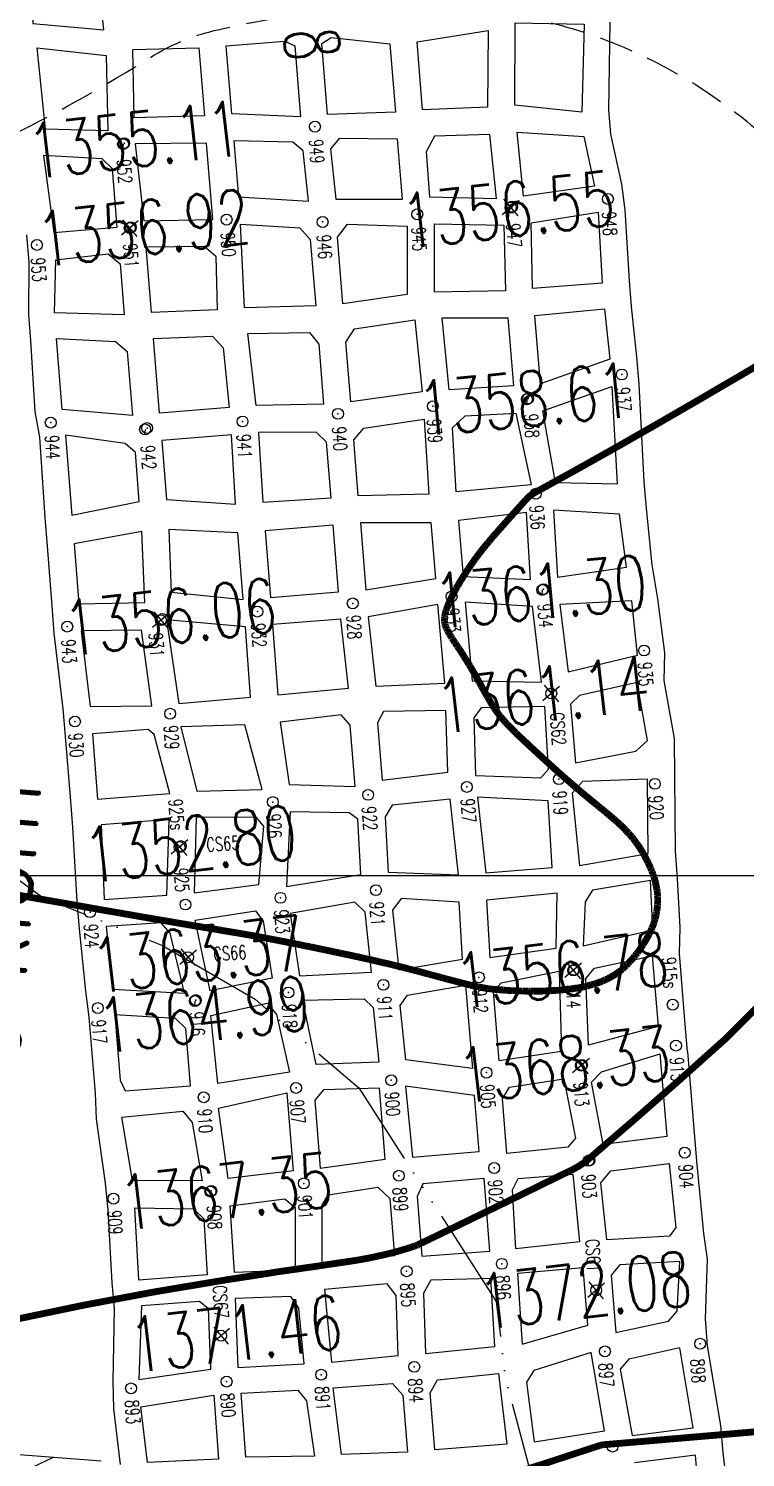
# Model space of a CAD drawing. Header units: inches. Extents: x 10131215 to 10153225, y 3476725 to 3491422.
# Drawn here: x 10140759 to 10141284, y 3485574 to 3486621 of the extents above; entities that cross this region are included whole.
import ezdxf
from ezdxf.enums import TextEntityAlignment as Align

# ---------------------------------------------------------------- set-up
doc = ezdxf.new("R2010")
doc.units = ezdxf.units.IN
doc.header["$LTSCALE"] = 100
doc.header["$MEASUREMENT"] = 0
doc.header["$PDMODE"] = 32
doc.header["$PDSIZE"] = 8
doc.linetypes.add('DASHED2', pattern=[0.375, 0.25, -0.125])
doc.linetypes.add('STREAM', pattern=[1.5, 1, -0.125, 0, -0.125, 0, -0.125, 0, -0.125])
doc.layers.get('0').update_dxf_attribs({"color": 60, "linetype": 'CONTINUOUS'})
for name, color, linetype in [('ELEVATIONS-UPEER MASON-CONTOURS', 175, 'CONTINUOUS'), ('ELEVATIONS-UPPER MASON-SPOT', 175, 'CONTINUOUS'), ('GRID COORDINATES-VA SOUTH NAD27', 252, 'CONTINUOUS'), ('MINE WORKINGS-ADVANCED-SURVEYED', 7, 'CONTINUOUS'), ('MINE WORKINGS-RETREAT AREA', 4, 'CONTINUOUS'), ('PANEL AND MAINS LABELS', 4, 'CONTINUOUS'), ('ROADS', 34, 'DASHED2'), ('SPADS-CONTROL SURVEY-LABELS', 230, 'CONTINUOUS'), ('SPADS-CONTROL SURVEY-SYMBOLS', 230, 'CONTINUOUS'), ('SPADS-LABEL', 90, 'CONTINUOUS'), ('SPADS-SYMBOL', 90, 'CONTINUOUS'), ('WATER-SURFACE', 140, 'STREAM')]:
    doc.layers.add(name, color=color, linetype=linetype)
doc.styles.add('LEG', font='ROMAND')
doc.styles.add('LEV', font='SIMPLEX.shx', dxfattribs={"width": 0.7, "height": 40})
doc.styles.add('SP', font='SIMPLEX', dxfattribs={"width": 0.75, "height": 12})

# ---------------------------------------------------------------- blocks, each defined once
blk = doc.blocks.new('*X39')
at = {"color": 0}
blk.add_line((779754.2, 183065.8), (779797.6, 183090.8), dxfattribs=at)
blk = doc.blocks.new('CS')
at = {"layer": 'SPADS-CONTROL SURVEY-SYMBOLS'}
for p, q in [((-5.7, 5.7), (5.7, -5.7)), ((5.7, 5.7), (-5.7, -5.7))]:
    blk.add_line(p, q, dxfattribs=at)
blk.add_circle((0, 0), 4, dxfattribs=at)
blk = doc.blocks.new('SS')
at = {"layer": 'SPADS-CONTROL SURVEY-SYMBOLS'}
blk.add_line((0, 0), (0, -4), dxfattribs=at)
blk.add_circle((0, 0), 4, dxfattribs=at)

msp = doc.modelspace()

# ---------------------------------------------------------------- linework, layer by layer
at = {"layer": 'ELEVATIONS-UPEER MASON-CONTOURS', "const_width": 5}
for points in [[(10135978.9, 3483263.2, 0), (10135880.2, 3483248.3, 0.000547)], [(10136147.8, 3483288.5, 0.000001), (10135988.5, 3483264.7, 0.000023)], [(10139638.8, 3483431.7, 0.000001), (10139693.5, 3483463.7, 0.000011)], [(10138804.9, 3484318.7, 0.000002), (10138743.6, 3484310, 0.000372)], [(10141574.7, 3485617.6, -0.000015), (10141379, 3485600.6, -0.00076), (10141181.1, 3485583.6, 0.049543), (10141178.1, 3485583.1, 0.009586), (10141177.5, 3485582.9, -0.001332), (10141172.6, 3485581.3), (10141172, 3485581.1, -0.000162), (10141168.3, 3485579.9, -0.000018), (10141135.3, 3485569.1, -0.000001), (10141133.2, 3485568.5, -0.000001), (10141131.7, 3485568, -0.00022), (10141111.6, 3485561.5, 0.00014), (10141091.6, 3485555, 0.000065)], [(10141311.8, 3486384.8, -0.00346), (10141218.4, 3486330.2, -0.005679), (10141129.6, 3486280.4, 0.085522), (10141124.3, 3486276.2, 0.000083), (10141123.5, 3486275.4, 0.000017), (10141119.8, 3486271.2), (10141115.7, 3486266.7, 0.000089), (10141114.5, 3486265.3, 0.000049), (10141112.1, 3486262.7, 0.000156), (10141110.9, 3486261.3, 0.000106), (10141109, 3486259.2, 0.000246), (10141107.8, 3486257.8, 0.000184), (10141106.3, 3486256.1, 0.000362), (10141105.2, 3486254.9, 0.000288), (10141103.8, 3486253.3, 0.000501), (10141102.9, 3486252.2, 0.000421), (10141101.7, 3486250.9, 0.000653), (10141100.8, 3486249.9, 0.000577), (10141099.8, 3486248.8, 0.000792), (10141099, 3486247.8, 0.000722), (10141098.1, 3486246.8, 0.0009), (10141097.4, 3486245.9, 0.000797), (10141096.6, 3486244.9, 0.001034), (10141095.8, 3486244.1, 0.00093), (10141095.1, 3486243.2, 0.00127), (10141094.4, 3486242.3, 0.00113), (10141093.6, 3486241.4, 0.001441), (10141092.9, 3486240.6, 0.001314), (10141092.2, 3486239.7, 0.001533), (10141091.5, 3486238.8, 0.001445), (10141090.8, 3486237.9, 0.001556), (10141090.2, 3486237.1, 0.00151), (10141089.5, 3486236.1, 0.001513), (10141088.8, 3486235.2, 0.001508), (10141088.1, 3486234.3, 0.001415), (10141087.3, 3486233.3, 0.00143), (10141086.6, 3486232.3, 0.001292), (10141085.9, 3486231.3, 0.001269), (10141085.2, 3486230.3, 0.001238), (10141084.4, 3486229.2, 0.001194), (10141083.6, 3486228, 0.001313), (10141082.8, 3486226.9, 0.001214), (10141082, 3486225.7, 0.001416), (10141081.2, 3486224.6, 0.001282), (10141080.4, 3486223.3, 0.001544), (10141079.6, 3486222.1, 0.001384), (10141078.7, 3486220.8, 0.001714), (10141078, 3486219.6, 0.001524), (10141077.1, 3486218.2, 0.001935), (10141076.4, 3486217, 0.001709), (10141075.5, 3486215.6, 0.002221), (10141074.8, 3486214.4, 0.001976), (10141074, 3486213.1, 0.002564), (10141073.3, 3486211.8, 0.002393), (10141072.5, 3486210.5, 0.00281), (10141071.9, 3486209.3, 0.002658), (10141071.2, 3486208, 0.002838), (10141070.5, 3486206.8, 0.00278), (10141069.9, 3486205.6, 0.002988), (10141069.3, 3486204.4, 0.002922), (10141068.8, 3486203.2, 0.00325), (10141068.2, 3486202.1, 0.003132), (10141067.7, 3486201, 0.00362), (10141067.3, 3486199.9, 0.003431), (10141066.8, 3486198.8, 0.004141), (10141066.4, 3486197.8, 0.003852), (10141066, 3486196.7, 0.004881), (10141065.7, 3486195.8, 0.004458), (10141065.3, 3486194.8, 0.005942), (10141065.1, 3486194, 0.005434), (10141064.8, 3486193.1, 0.007357), (10141064.6, 3486192.3, 0.006783), (10141064.4, 3486191.5, 0.008882), (10141064.3, 3486190.8, 0.008335), (10141064.1, 3486190, 0.010247), (10141064.1, 3486189.3, 0.009902), (10141064, 3486188.6, 0.011231), (10141064, 3486188, 0.011227), (10141064, 3486187.4, 0.011525), (10141064, 3486186.8, 0.011975), (10141064, 3486186.2, 0.010936), (10141064.1, 3486185.6, 0.011875), (10141064.2, 3486185, 0.009511), (10141064.4, 3486184.4, 0.010753), (10141064.5, 3486183.9, 0.007641), (10141064.7, 3486183.3, 0.008696), (10141064.9, 3486182.8, 0.006174), (10141065.1, 3486182.2, 0.00719), (10141065.3, 3486181.6, 0.005352), (10141065.6, 3486181, 0.006104), (10141065.9, 3486180.5, 0.004412), (10141066.2, 3486179.8, 0.005081), (10141066.5, 3486179.2, 0.003468), (10141066.9, 3486178.5, 0.004105), (10141067.2, 3486178, 0.002627), (10141067.6, 3486177.2, 0.003214), (10141068, 3486176.6, 0.001899), (10141068.5, 3486175.8, 0.002427), (10141068.9, 3486175.2, 0.001281), (10141069.4, 3486174.3, 0.001754), (10141069.9, 3486173.7, 0.000759), (10141070.5, 3486172.7, 0.001197), (10141070.9, 3486172, 0.000297), (10141071.6, 3486170.9, 0.000512), (10141072.1, 3486170.3, 0.000136), (10141072.7, 3486169.4, -0.000148), (10141073.3, 3486168.4, -0.000112), (10141073.9, 3486167.6, -0.000094), (10141074.6, 3486166.5, -0.000734), (10141075.1, 3486165.7, -0.00041), (10141076, 3486164.4, -0.000967), (10141076.6, 3486163.5, -0.000679), (10141077.4, 3486162.2, -0.001178), (10141078, 3486161.2, -0.000914), (10141078.9, 3486159.9, -0.00137), (10141079.6, 3486158.8, -0.001163), (10141080.4, 3486157.5, -0.001506), (10141081.2, 3486156.2, -0.001487), (10141081.9, 3486154.9, -0.001356), (10141082.8, 3486153.6, -0.001426), (10141083.5, 3486152.3, -0.000925), (10141084.4, 3486150.8, -0.001145), (10141085.1, 3486149.6, -0.000658), (10141086, 3486148, -0.000887), (10141086.7, 3486146.8, -0.000453), (10141087.6, 3486145.2, -0.000667), (10141088.2, 3486144.1, -0.000257), (10141089.2, 3486142.3, -0.000471), (10141089.8, 3486141.4, -0.000053), (10141090.6, 3486139.9, -0.000065), (10141091.2, 3486138.7, -0.000086), (10141091.9, 3486137.5, 0.00008), (10141092.6, 3486136.2, 0.000325), (10141093.1, 3486135.4, 0.000191), (10141094, 3486133.9, 0.000738), (10141094.5, 3486133, 0.00048), (10141095.2, 3486131.7, 0.001048), (10141095.7, 3486130.8, 0.000789), (10141096.4, 3486129.7, 0.001403), (10141096.8, 3486128.9, 0.001136), (10141097.4, 3486127.8, 0.001779), (10141097.9, 3486127, 0.001513), (10141098.5, 3486126.1, 0.002134), (10141099, 3486125.3, 0.001891), (10141099.5, 3486124.4, 0.00243), (10141100, 3486123.7, 0.002232), (10141100.5, 3486122.9, 0.002626), (10141101, 3486122.2, 0.002408), (10141101.5, 3486121.4, 0.00278), (10141102, 3486120.7, 0.00238), (10141102.6, 3486119.9, 0.003252), (10141103.1, 3486119.2, 0.002868), (10141103.7, 3486118.4, 0.004099), (10141104.2, 3486117.7, 0.003539), (10141104.9, 3486116.9, 0.004064), (10141105.5, 3486116.1, 0.003735), (10141106.3, 3486115.2, 0.003542), (10141107.1, 3486114.3, 0.003475), (10141107.9, 3486113.4, 0.002898), (10141108.8, 3486112.3, 0.002982), (10141109.8, 3486111.3, 0.002286), (10141111, 3486110.1, 0.002433), (10141112.1, 3486109, 0.001768), (10141113.5, 3486107.6, 0.00194), (10141114.7, 3486106.3, 0.001341), (10141116.4, 3486104.7, 0.001519), (10141117.9, 3486103.2, 0.000971), (10141119.9, 3486101.3, 0.001113), (10141121.6, 3486099.7, 0.000705), (10141123.9, 3486097.6, 0.000831), (10141125.8, 3486095.8, 0.00059), (10141128.1, 3486093.6, 0.000667), (10141130.2, 3486091.7, 0.000539), (10141132.6, 3486089.5, 0.000576), (10141134.9, 3486087.4, 0.000527), (10141137.3, 3486085.2, 0.000534), (10141139.6, 3486083.1, 0.000553), (10141141.9, 3486081, 0.000531), (10141144.3, 3486078.8, 0.000624), (10141146.5, 3486076.8, 0.00058), (10141148.9, 3486074.7, 0.000745), (10141151, 3486072.8, 0.000731), (10141153.2, 3486070.9, 0.000852), (10141155.2, 3486069.2, 0.000856), (10141157.2, 3486067.5, 0.000835), (10141159, 3486065.9, 0.000903), (10141160.8, 3486064.4, 0.000799), (10141162.5, 3486062.9, 0.000911), (10141164.1, 3486061.6, 0.000731), (10141165.7, 3486060.2, 0.000884), (10141167.1, 3486059, 0.000606), (10141168.7, 3486057.7, 0.000806), (10141169.9, 3486056.7, 0.000416), (10141171.6, 3486055.3, 0.000668), (10141172.6, 3486054.5, 0.000159), (10141174.1, 3486053.3, 0.000235), (10141175.1, 3486052.5, 0.000148), (10141176.2, 3486051.5, -0.000157), (10141177.4, 3486050.5, -0.000195), (10141178.4, 3486049.8, -0.000139), (10141179.7, 3486048.7, -0.000655), (10141180.6, 3486048, -0.000399), (10141182, 3486046.8, -0.000928), (10141182.9, 3486046.1, -0.000669), (10141184.1, 3486045.1, -0.001231), (10141185, 3486044.3, -0.000958), (10141186.2, 3486043.3, -0.001552), (10141187.1, 3486042.5, -0.001268), (10141188.2, 3486041.6, -0.001888), (10141189.1, 3486040.8, -0.001594), (10141190.2, 3486039.9, -0.002237), (10141191, 3486039.1, -0.001942), (10141192, 3486038.2, -0.00259), (10141192.9, 3486037.4, -0.002319), (10141193.8, 3486036.5, -0.002902), (10141194.7, 3486035.6, -0.002652), (10141195.6, 3486034.7, -0.003129), (10141196.4, 3486033.9, -0.002924), (10141197.2, 3486033, -0.003328), (10141198, 3486032.2, -0.003157), (10141198.9, 3486031.3, -0.003487), (10141199.6, 3486030.4, -0.003347), (10141200.4, 3486029.5, -0.00359), (10141201.2, 3486028.6, -0.003485), (10141201.9, 3486027.7, -0.003636), (10141202.7, 3486026.8, -0.003568), (10141203.4, 3486025.8, -0.003624), (10141204.1, 3486024.8, -0.003604), (10141204.8, 3486023.9, -0.003546), (10141205.5, 3486022.9, -0.003584), (10141206.2, 3486021.9, -0.003373), (10141206.9, 3486020.8, -0.003429), (10141207.6, 3486019.8, -0.003166), (10141208.3, 3486018.7, -0.003249), (10141208.9, 3486017.6, -0.003077), (10141209.6, 3486016.5, -0.003128), (10141210.2, 3486015.4, -0.003065), (10141210.8, 3486014.3, -0.003072), (10141211.4, 3486013.1, -0.003116), (10141212, 3486012, -0.003079), (10141212.6, 3486010.9, -0.003232), (10141213.1, 3486009.8, -0.003149), (10141213.7, 3486008.6, -0.003422), (10141214.2, 3486007.5, -0.0033), (10141214.7, 3486006.3, -0.003687), (10141215.2, 3486005.3, -0.003578), (10141215.6, 3486004.1, -0.003955), (10141216.1, 3486003.1, -0.003846), (10141216.5, 3486001.9, -0.004126), (10141216.9, 3486000.9, -0.004056), (10141217.2, 3485999.8, -0.004285), (10141217.6, 3485998.8, -0.00424), (10141217.9, 3485997.7, -0.004433), (10141218.2, 3485996.7, -0.004405), (10141218.5, 3485995.6, -0.004554), (10141218.7, 3485994.6, -0.004546), (10141218.9, 3485993.6, -0.004642), (10141219.1, 3485992.6, -0.004656), (10141219.3, 3485991.6, -0.004692), (10141219.5, 3485990.6, -0.004739), (10141219.6, 3485989.6, -0.004695), (10141219.8, 3485988.6, -0.004789), (10141219.9, 3485987.7, -0.004619), (10141220, 3485986.7, -0.004738), (10141220, 3485985.7, -0.00448), (10141220.1, 3485984.7, -0.004635), (10141220.1, 3485983.8, -0.004377), (10141220.1, 3485982.8, -0.004532), (10141220.1, 3485981.9, -0.004295), (10141220.1, 3485980.9, -0.004441), (10141220.1, 3485980, -0.004227), (10141220, 3485979.1, -0.004362), (10141220, 3485978.2, -0.004174), (10141219.9, 3485977.3, -0.004298), (10141219.8, 3485976.4, -0.004138), (10141219.7, 3485975.5, -0.004237), (10141219.6, 3485974.6, -0.004135), (10141219.4, 3485973.7, -0.004186), (10141219.3, 3485972.9, -0.004214), (10141219.1, 3485972.1, -0.004258), (10141219, 3485971.2, -0.004345), (10141218.8, 3485970.4, -0.004363), (10141218.6, 3485969.6, -0.004341), (10141218.4, 3485968.8, -0.004399), (10141218.1, 3485968, -0.004231), (10141217.9, 3485967.2, -0.004344), (10141217.6, 3485966.4, -0.004036), (10141217.4, 3485965.6, -0.004201), (10141217.1, 3485964.8, -0.003769), (10141216.8, 3485964, -0.003977), (10141216.5, 3485963.2, -0.003444), (10141216.2, 3485962.4, -0.003663), (10141215.8, 3485961.6, -0.003105), (10141215.5, 3485960.8, -0.003245), (10141215.1, 3485960, -0.002888), (10141214.7, 3485959.2, -0.00299), (10141214.3, 3485958.4, -0.00286), (10141213.9, 3485957.5, -0.002877), (10141213.5, 3485956.7, -0.002831), (10141213, 3485955.8, -0.002812), (10141212.6, 3485955, -0.002806), (10141212.1, 3485954.1, -0.002773), (10141211.6, 3485953.3, -0.002803), (10141211.1, 3485952.4, -0.002755), (10141210.6, 3485951.6, -0.002818), (10141210, 3485950.7, -0.002758), (10141209.5, 3485949.8, -0.002852), (10141208.9, 3485949, -0.002794), (10141208.3, 3485948.1, -0.00289), (10141207.8, 3485947.3, -0.00287), (10141207.2, 3485946.4, -0.002867), (10141206.5, 3485945.5, -0.002855), (10141205.9, 3485944.7, -0.002772), (10141205.3, 3485943.8, -0.002793), (10141204.6, 3485943, -0.002753), (10141204, 3485942.2, -0.002759), (10141203.3, 3485941.4, -0.002789), (10141202.7, 3485940.5, -0.002766), (10141202, 3485939.7, -0.002869), (10141201.3, 3485939, -0.002815), (10141200.6, 3485938.2, -0.002996), (10141199.9, 3485937.4, -0.002909), (10141199.2, 3485936.7, -0.003178), (10141198.5, 3485935.9, -0.00303), (10141197.8, 3485935.2, -0.00345), (10141197.2, 3485934.5, -0.00319), (10141196.4, 3485933.8, -0.003924), (10141195.8, 3485933.2, -0.003616), (10141195, 3485932.5, -0.00459), (10141194.4, 3485931.9, -0.00419), (10141193.6, 3485931.3, -0.005035), (10141193, 3485930.7, -0.00469), (10141192.2, 3485930.1, -0.005274), (10141191.5, 3485929.6, -0.005036), (10141190.7, 3485929, -0.005322), (10141190, 3485928.5, -0.0052), (10141189.2, 3485928, -0.005186), (10141188.4, 3485927.5, -0.005176), (10141187.6, 3485927, -0.004895), (10141186.7, 3485926.5, -0.004934), (10141185.8, 3485926, -0.004537), (10141184.9, 3485925.5, -0.004468), (10141184, 3485925, -0.004374), (10141183, 3485924.5, -0.004278), (10141182, 3485924.1, -0.004513), (10141181, 3485923.6, -0.004293), (10141179.9, 3485923.1, -0.004542), (10141178.8, 3485922.7, -0.004312), (10141177.6, 3485922.2, -0.004497), (10141176.4, 3485921.8, -0.004298), (10141175.1, 3485921.4, -0.004426), (10141173.9, 3485921, -0.004256), (10141172.5, 3485920.5, -0.004335), (10141171.2, 3485920.2, -0.004189), (10141169.7, 3485919.8, -0.004226), (10141168.3, 3485919.4, -0.004142), (10141166.8, 3485919.1, -0.004064), (10141165.2, 3485918.7, -0.004138), (10141163.6, 3485918.4, -0.00368), (10141161.9, 3485918.1, -0.003806), (10141160.3, 3485917.8, -0.003115), (10141158.5, 3485917.5, -0.003349), (10141156.8, 3485917.3, -0.002764), (10141154.9, 3485917.1, -0.002973), (10141153.1, 3485916.9, -0.002526), (10141151.1, 3485916.7, -0.002687), (10141149.3, 3485916.5, -0.002349), (10141147.3, 3485916.3, -0.002471), (10141145.4, 3485916.2, -0.002223), (10141143.4, 3485916.1, -0.002311), (10141141.5, 3485915.9, -0.002139), (10141139.4, 3485915.9, -0.002218), (10141137.4, 3485915.8, -0.002073), (10141135.4, 3485915.7, -0.002206), (10141133.4, 3485915.7, -0.001926), (10141131.3, 3485915.7, -0.002071), (10141129.4, 3485915.6, -0.001677), (10141127.2, 3485915.7, -0.001867), (10141125.3, 3485915.7, -0.001508), (10141123.3, 3485915.7, -0.001691), (10141121.4, 3485915.8, -0.00139), (10141119.4, 3485915.8, -0.001551), (10141117.6, 3485915.9, -0.001303), (10141115.6, 3485916, -0.001444), (10141113.9, 3485916, -0.001247), (10141112.1, 3485916.1, -0.001368), (10141110.4, 3485916.2, -0.001225), (10141108.7, 3485916.3, -0.001291), (10141107.1, 3485916.5, -0.001281), (10141105.7, 3485916.6, -0.001213), (10141104.1, 3485916.7, -0.001581), (10141102.8, 3485916.8, -0.001451), (10141101.4, 3485916.9, -0.002239), (10141100.2, 3485917, -0.001964), (10141098.9, 3485917.2, -0.002732), (10141097.8, 3485917.3, -0.002493), (10141096.5, 3485917.5, -0.002974), (10141095.4, 3485917.6, -0.002871), (10141094.3, 3485917.8, -0.002934), (10141093.1, 3485918, -0.002993), (10141092, 3485918.2, -0.002619), (10141090.9, 3485918.4, -0.002826), (10141089.8, 3485918.6, -0.00212), (10141088.5, 3485918.9, -0.002418), (10141087.3, 3485919.1, -0.001565), (10141085.9, 3485919.4, -0.001854), (10141084.7, 3485919.7, -0.001101), (10141083.2, 3485920.1, -0.00136), (10141081.9, 3485920.4, -0.000796), (10141080.2, 3485920.8, -0.001008), (10141078.8, 3485921.1, -0.000591), (10141077, 3485921.6, -0.000756), (10141075.5, 3485922, -0.00043), (10141073.6, 3485922.5, -0.000567), (10141072.1, 3485922.9, -0.000299), (10141070, 3485923.4, -0.000417), (10141068.5, 3485923.8, -0.000187), (10141066.3, 3485924.4, -0.000293), (10141064.9, 3485924.8, -0.000087), (10141062.5, 3485925.4, -0.000165), (10141061.2, 3485925.8, -0.000022), (10141059.3, 3485926.3, 0.000021), (10141057.4, 3485926.8, 0.000015), (10141055.7, 3485927.3, 0.000013), (10141053.7, 3485927.8, 0.00024), (10141052.4, 3485928.1, 0.000127), (10141049.9, 3485928.8, 0.000354), (10141048.4, 3485929.2, 0.000242), (10141046.2, 3485929.8, 0.000455), (10141044.5, 3485930.3, 0.000349), (10141042.3, 3485930.8, 0.000544), (10141040.5, 3485931.3, 0.000446), (10141038.4, 3485931.8, 0.00062), (10141036.5, 3485932.3, 0.000532), (10141034.4, 3485932.9, 0.000682), (10141032.4, 3485933.4, 0.000614), (10141030.3, 3485933.9, 0.000719), (10141028.2, 3485934.4, 0.000704), (10141026, 3485934.9, 0.000675), (10141023.8, 3485935.5, 0.000687), (10141021.6, 3485936, 0.000551), (10141019.2, 3485936.5, 0.000606), (10141017, 3485937, 0.000468), (10141014.6, 3485937.6, 0.000526), (10141012.4, 3485938.1, 0.000403), (10141009.8, 3485938.7, 0.000457), (10141007.6, 3485939.2, 0.000346), (10141004.9, 3485939.8, 0.000395), (10141002.6, 3485940.3, 0.000294), (10141000, 3485940.9, 0.00034), (10140997.6, 3485941.4, 0.000246), (10140994.9, 3485942, 0.000285), (10140992.6, 3485942.5, 0.000207), (10140989.9, 3485943, 0.000226), (10140987.4, 3485943.6, 0.000195), (10140984.7, 3485944.1, 0.000205), (10140982.2, 3485944.7, 0.000216), (10140979.6, 3485945.2, 0.000209), (10140976.9, 3485945.8, 0.000232), (10140974.4, 3485946.3, 0.000219), (10140971.6, 3485946.9, 0.000247), (10140969.1, 3485947.4, 0.000232), (10140966.4, 3485948, 0.000265), (10140963.8, 3485948.5, 0.000248), (10140961.1, 3485949, 0.000286), (10140958.6, 3485949.6, 0.000267), (10140955.9, 3485950.1, 0.000312), (10140953.4, 3485950.6, 0.000291), (10140950.8, 3485951.1, 0.000342), (10140948.3, 3485951.6, 0.000324), (10140945.7, 3485952.1, 0.000368), (10140943.3, 3485952.6, 0.000351), (10140940.7, 3485953.1, 0.000384), (10140938.4, 3485953.5, 0.000371), (10140935.9, 3485954, 0.000401), (10140933.5, 3485954.5, 0.00039), (10140931.1, 3485954.9, 0.000419), (10140928.8, 3485955.3, 0.000409), (10140926.5, 3485955.8, 0.000437), (10140924.2, 3485956.2, 0.000427), (10140921.9, 3485956.6, 0.000455), (10140919.6, 3485957, 0.000445), (10140917.4, 3485957.4, 0.000471), (10140915.1, 3485957.8, 0.000485), (10140912.9, 3485958.2, 0.000464), (10140910.4, 3485958.6, 0.000626), (10140908.6, 3485958.9, 0.000263), (10140906.1, 3485959.3, 0.000338), (10140904.2, 3485959.6, 0.000115), (10140901.7, 3485960, -0.00012), (10140899.2, 3485960.5, -0.000075), (10140896.2, 3485961, -0.000075), (10140893.2, 3485961.5, -0.000329), (10140890.3, 3485961.9, -0.000195), (10140885.4, 3485962.8, -0.000268), (10140880.9, 3485963.5, -0.000212), (10140875.3, 3485964.5, -0.000215), (10140869.1, 3485965.5, -0.000192), (10140862.3, 3485966.7, -0.000172), (10140854.5, 3485968, -0.000152), (10140845.7, 3485969.5, -0.000149), (10140837, 3485971, -0.000109), (10140825.1, 3485973.1, -0.000175), (10140814.5, 3485974.9, -0.000127), (10140799.9, 3485977.5, -0.000273), (10140788.1, 3485979.6, -0.000187), (10140770.9, 3485982.6, -0.000341), (10140757.3, 3485985, -0.00025), (10140738.7, 3485988.3, -0.000408)], [(10141377.5, 3486039.7, -0.120249), (10141269.3, 3485880.3, -0.007043), (10141169.8, 3485792.9, -0.06304), (10141157.3, 3485784.7, -0.000005), (10141155.2, 3485783.7, -0.000189), (10141155.1, 3485783.7, -0.000035), (10141112, 3485762.6, -0.000211), (10141105, 3485759.2, -0.00029), (10141082.6, 3485748.3, -0.000389), (10141065.9, 3485740.2, -0.000006), (10141064.4, 3485739.5, -0.000015), (10141063.7, 3485739.2, -0.000125), (10141059.2, 3485737, -0.000115), (10141054.3, 3485734.6, -0.000662), (10141053.7, 3485734.3, -0.000087), (10141049.4, 3485732.3, -0.001439), (10141046.2, 3485730.8, -0.002765), (10141044.6, 3485730, -0.010565), (10141044.2, 3485729.8, -0.003128), (10141042.8, 3485729.3, -0.012934), (10141041.4, 3485728.7, -0.003623), (10141036.2, 3485727.1, -0.011776), (10141028.1, 3485724.7, -0.01027), (10141018.6, 3485722.4, -0.009506), (10141005.3, 3485719.6, -0.009372), (10140991.6, 3485717.4, -0.000078), (10140976.1, 3485715.1, -0.00015), (10140968.1, 3485713.9, -0.000298), (10140944.8, 3485710.6, 0.001957), (10140941.3, 3485710.1, 0.00049), (10140941.3, 3485710.1, 0.000006), (10140939.6, 3485709.8, 0.000846), (10140938.5, 3485709.6, 0.000025), (10140903.7, 3485704.2, 0.014719), (10140747.8, 3485674.9, 0.036845)], [(10141074.1, 3485549.3, 0.000002), (10141070.6, 3485548.1, 0.000082)], [(10140957.9, 3485461, -0.000003), (10140952.2, 3485452.9, -0.000205)], [(10139736.4, 3483488.8, -0.000003), (10139816.9, 3483535.8, -0.000201)], [(10140944.9, 3485442.5, -0.000002), (10140942.3, 3485438.8, -0.000581)]]:
    msp.add_lwpolyline(points, format="xyb", dxfattribs=at)
at = {"layer": 'GRID COORDINATES-VA SOUTH NAD27'}
msp.add_line((10153220, 3486000), (10131220, 3486000), dxfattribs=at)
at = {"layer": 'MINE WORKINGS-ADVANCED-SURVEYED', "flags": 128}
for points in [[(10140762.4, 3486624.3), (10140814.6, 3486619.6), (10140810.1, 3486662.1), (10140803.6, 3486667.6), (10140760.9, 3486668)], [(10141048, 3486561.1), (10141044, 3486610.9), (10141096.1, 3486619.1), (10141095.6, 3486562.9)], [(10141115.6, 3486564.5), (10141115.7, 3486624.7), (10141166.4, 3486623.8), (10141164.5, 3486559.4)], [(10140908.2, 3486558.2), (10140904.1, 3486608), (10140947, 3486611.3), (10140954.3, 3486607.9), (10140958.5, 3486555.9)], [(10140978.4, 3486557.5), (10140974.2, 3486609.5), (10140980.9, 3486614.1), (10141024, 3486609.3), (10141028.1, 3486559.4)], [(10140771.7, 3486546.8), (10140765.8, 3486606.5), (10140816.1, 3486600.7), (10140817.5, 3486545.6)], [(10140836.8, 3486555.2), (10140835.8, 3486605.3), (10140884.2, 3486606.4), (10140888.2, 3486556.5)], [(10141122, 3486497.8), (10141117.2, 3486544.6), (10141166, 3486541.5), (10141174, 3486505)], [(10140894.3, 3486480.8), (10140889.8, 3486536.6), (10140837.4, 3486536.2), (10140843.9, 3486479.7)], [(10140964.5, 3486494.1), (10140960.5, 3486530.9), (10140953, 3486537.3), (10140909.8, 3486538.2), (10140913.1, 3486497.3)], [(10141033.2, 3486495.6), (10141029.7, 3486539.5), (10140986.9, 3486540.1), (10140980.5, 3486532.5), (10140984.4, 3486495.7)], [(10141102, 3486496.2), (10141097.2, 3486543), (10141056.6, 3486541.7), (10141050.5, 3486530.2), (10141053.1, 3486497.3)], [(10140824.2, 3486475.1), (10140820.8, 3486517.8), (10140813.2, 3486525.2), (10140770.2, 3486527.6), (10140777.8, 3486471.1)], [(10141128.6, 3486430.2), (10141127.6, 3486478.2), (10141176.5, 3486486.1), (10141179.6, 3486434.2)], [(10140917.5, 3486416.1), (10140914.7, 3486477.4), (10140958.1, 3486474.5), (10140965.7, 3486466.1), (10140969.7, 3486417.4)], [(10140989.6, 3486419), (10140985.7, 3486467.7), (10140992.9, 3486477.3), (10141036.8, 3486475.9), (10141036.8, 3486425.8)], [(10141056.8, 3486427.4), (10141056.7, 3486477.5), (10141107.6, 3486476.6), (10141108.7, 3486428.5)], [(10140849.4, 3486412.5), (10140845.5, 3486460.8), (10140887.9, 3486461.2), (10140896.5, 3486453.9), (10140897.6, 3486414.6)], [(10140778.4, 3486412.4), (10140779.4, 3486451.1), (10140817.8, 3486455.5), (10140826.4, 3486448.2), (10140829.4, 3486410.9)], [(10141067.5, 3486356), (10141062.3, 3486408.8), (10141110.3, 3486408.6), (10141114.5, 3486358.8)], [(10141134.4, 3486360.4), (10141130.3, 3486410.3), (10141181.1, 3486415.3), (10141185, 3486378.5)], [(10140926.2, 3486344.6), (10140920, 3486397.3), (10140965.2, 3486397.9), (10140971.9, 3486389.4), (10140975.4, 3486345.6)], [(10140995.4, 3486347.2), (10140991.8, 3486391), (10140998.1, 3486400.6), (10141042.3, 3486407.2), (10141047.6, 3486354.4)], [(10140835.4, 3486337.1), (10140783.9, 3486341.7), (10140779.8, 3486393.5), (10140823, 3486391.3), (10140831.6, 3486384)], [(10140855.4, 3486338.8), (10140850.9, 3486393.6), (10140894.1, 3486395.2), (10140901.8, 3486386.8), (10140906.3, 3486343)], [(10141190.4, 3486286.9), (10141145.3, 3486287.9), (10141136.1, 3486340.5), (10141186.6, 3486358.5)], [(10141127.4, 3486286.5), (10141072.6, 3486281.2), (10141069.8, 3486328.1), (10141079.1, 3486336.9), (10141116.2, 3486338.8)], [(10140927.8, 3486324.7), (10140930.9, 3486273.8), (10140981, 3486276.8), (10140977.7, 3486317.7), (10140970.1, 3486325.1)], [(10141052.6, 3486279.6), (10141000.9, 3486278.4), (10140997.6, 3486319.3), (10141004.9, 3486327.9), (10141049.2, 3486334.5)], [(10140791.1, 3486264.1), (10140840.5, 3486274.1), (10140837.6, 3486310.2), (10140830.1, 3486316.6), (10140786.4, 3486322.8)], [(10140860.4, 3486275.7), (10140911, 3486272.2), (10140907.9, 3486323.1), (10140857, 3486318.8)], [(10141077.6, 3486219.4), (10141126.9, 3486217.2), (10141124, 3486266.2), (10141074.3, 3486260.3)], [(10141146.9, 3486218.8), (10141197.3, 3486226.2), (10141192.2, 3486265), (10141143.9, 3486267.8)], [(10140796.3, 3486199.3), (10140844.5, 3486200.2), (10140842.3, 3486252.2), (10140792.8, 3486243.2)], [(10140863.9, 3486207.8), (10140916.6, 3486202.4), (10140912.6, 3486251.2), (10140862.2, 3486253.8)], [(10140936.5, 3486204), (10140986.5, 3486208), (10140982.6, 3486256.9), (10140932.6, 3486252.8)], [(10141006.5, 3486209.6), (10141057.6, 3486217.8), (10141054.3, 3486258.6), (10141002.5, 3486258.5)], [(10141064.3, 3486141.2), (10141059.2, 3486198.8), (10141008.1, 3486189.7), (10141013.7, 3486139.1)], [(10141135, 3486142), (10141128.6, 3486197.3), (10141079.1, 3486200.4), (10141084.2, 3486142.8)], [(10141154.5, 3486149.6), (10141205.5, 3486161.7), (10141201.3, 3486201.5), (10141148.5, 3486198.9)], [(10140849.6, 3486124.6), (10140842.1, 3486179.9), (10140798, 3486179.4), (10140804.5, 3486124.1)], [(10140922, 3486131), (10140918.2, 3486182.4), (10140860.5, 3486187.5), (10140869.5, 3486126.2)], [(10140993.8, 3486137.5), (10140988.1, 3486188.1), (10140938.1, 3486184.1), (10140942, 3486132.6)], [(10141159.9, 3486082.8), (10141204.1, 3486091.4), (10141212.6, 3486099.1), (10141205.1, 3486141.6), (10141162.9, 3486132.2), (10141156.4, 3486125.7)], [(10140950.3, 3486067), (10140998.6, 3486065.6), (10140995, 3486110.5), (10140988.4, 3486118), (10140943.6, 3486112.7)], [(10141018.3, 3486070.2), (10141066.5, 3486076.1), (10141064.9, 3486121.1), (10141019.3, 3486120.5), (10141014.9, 3486112.1)], [(10141086.8, 3486073.7), (10141134.7, 3486071.8), (10141140.2, 3486078.2), (10141137.5, 3486124.2), (10141090.8, 3486123.2), (10141085.4, 3486115.8)], [(10140809.9, 3486056.3), (10140862.8, 3486060.4), (10140851.3, 3486103.6), (10140846.9, 3486107.3), (10140806.1, 3486104.1)], [(10140882.7, 3486062), (10140930.5, 3486063.4), (10140917.7, 3486110.6), (10140870.9, 3486109.2)], [(10141162.9, 3486007.8), (10141213.2, 3486016.5), (10141212.8, 3486071), (10141165, 3486069.2), (10141157.6, 3486060.6)], [(10141022.7, 3486002.8), (10141074.4, 3486000.9), (10141068.1, 3486056.2), (10141025.8, 3486051.8), (10141020.5, 3486043.3)], [(10141094.4, 3486002.2), (10141143, 3486006.2), (10141140, 3486055.1), (10141088.1, 3486057.8)], [(10140880.7, 3485987.6), (10140928.1, 3485993.7), (10140931.7, 3486036.5), (10140926.1, 3486043), (10140882.2, 3486042.9)], [(10140948.3, 3485992.3), (10141002.8, 3486001.2), (10141000.5, 3486041.7), (10140994.2, 3486046.2), (10140950.9, 3486047)], [(10140814.7, 3485982.9), (10140860.7, 3485986), (10140862.3, 3486041.3), (10140812.5, 3486037.4)], [(10141165.7, 3485948.8), (10141216.7, 3485960.6), (10141214.8, 3485996.6), (10141172.4, 3485989.5), (10141167.1, 3485981.1)], [(10140957.7, 3485926.9), (10141010.6, 3485929.6), (10141006, 3485973.4), (10140998.4, 3485980.8), (10140950.9, 3485972.5)], [(10141030.5, 3485931.2), (10141077.3, 3485939), (10141074.7, 3485980.9), (10141032.3, 3485983.5), (10141026, 3485975)], [(10141097.3, 3485940.2), (10141145.7, 3485947.2), (10141146.5, 3485987.4), (10141094.7, 3485982.2)], [(10140892.4, 3485915.8), (10140881.3, 3485967.6), (10140925.7, 3485974.4), (10140931.3, 3485966.9), (10140937.8, 3485925.2)], [(10140821, 3485917.2), (10140873.5, 3485914.3), (10140863, 3485958.1), (10140856.4, 3485965.6), (10140816.3, 3485963)], [(10141220.4, 3485889.7), (10141169.5, 3485876), (10141167.6, 3485924.9), (10141174, 3485932.5), (10141216.2, 3485941.5)], [(10141149.8, 3485871.4), (10141104.1, 3485864.7), (10141099.8, 3485915.4), (10141105.5, 3485921.7), (10141148.1, 3485930.4)], [(10141084.5, 3485859.1), (10141035.8, 3485865.3), (10141031.6, 3485905.2), (10141037, 3485912.7), (10141079.5, 3485920.1)], [(10140950.4, 3485856.4), (10140897.9, 3485848), (10140892.9, 3485897.8), (10140934.3, 3485906.9), (10140940.9, 3485898.5)], [(10141015.9, 3485863.7), (10140970, 3485862), (10140960.2, 3485909), (10141005.1, 3485910.1), (10141011.7, 3485903.6)], [(10140878, 3485846.4), (10140874.6, 3485888.3), (10140867, 3485895.7), (10140822.5, 3485898.3), (10140826.5, 3485850.5), (10140830.1, 3485842.7)], [(10140973, 3485786), (10141020.6, 3485792.6), (10141016.4, 3485844.7), (10140975.5, 3485843.4), (10140969.1, 3485835.8)], [(10141040.6, 3485794.2), (10141089.4, 3485798.3), (10141086.1, 3485839.2), (10141035.4, 3485846.2)], [(10141159.9, 3485808), (10141154.4, 3485801.5), (10141109.6, 3485796.9), (10141106.4, 3485836.8), (10141111.7, 3485845.3), (10141151.4, 3485851.5)], [(10140905.5, 3485778.4), (10140898.4, 3485830), (10140948.6, 3485841.2), (10140953.1, 3485784.2)], [(10140835.5, 3485777), (10140827.7, 3485823.5), (10140872.4, 3485827.9), (10140879.2, 3485819.4), (10140886.6, 3485776.9)], [(10141163, 3485732), (10141116.2, 3485726.9), (10141113.8, 3485770.1), (10141118.1, 3485778.5), (10141158, 3485781.7)], [(10141233.4, 3485742.7), (10141228.9, 3485736.3), (10141182.9, 3485733.6), (10141178.6, 3485775.4), (10141185.9, 3485784), (10141228.6, 3485789.4)], [(10140974.4, 3485716.2), (10140974.5, 3485759), (10140978.8, 3485766.5), (10141015.3, 3485772.1), (10141024, 3485763.8), (10141027.3, 3485721.9)], [(10141097.3, 3485725.3), (10141093, 3485778.5), (10141048.2, 3485774.7), (10141043.9, 3485765.4), (10141047.4, 3485721.5)], [(10140910.1, 3485709.6), (10140907.1, 3485758.5), (10140947, 3485763.6), (10140954.6, 3485757.2), (10140954.7, 3485711.4)], [(10140840.2, 3485704.1), (10140837.3, 3485757.1), (10140880.2, 3485756.3), (10140887.8, 3485748.9), (10140890.1, 3485708)], [(10141189.4, 3485665.6), (10141228, 3485673.9), (10141234.5, 3485681.4), (10141236.4, 3485717.8), (10141192.4, 3485715.3), (10141186, 3485707.8)], [(10141120.8, 3485657.1), (10141168.9, 3485671), (10141165.5, 3485713.1), (10141117.6, 3485708.9)], [(10140981.2, 3485644.1), (10141030.2, 3485648.8), (10141028.7, 3485692.9), (10141022, 3485701.4), (10140976.1, 3485697.3)], [(10141050.2, 3485650.4), (10141100.9, 3485655.5), (10141097.9, 3485705.3), (10141053.9, 3485704), (10141048.6, 3485694.5)], [(10140840.1, 3485631.2), (10140892.8, 3485638.8), (10140891.1, 3485683), (10140884.7, 3485688.5), (10140842, 3485685.2)], [(10140912.7, 3485640.2), (10140961.2, 3485642.7), (10140957.3, 3485683.5), (10140951.5, 3485692), (10140910.6, 3485690.5)], [(10141181.2, 3485593.7), (10141171.5, 3485651.1), (10141129.4, 3485637.8), (10141124.1, 3485629.3), (10141129.6, 3485585.6)], [(10141109.7, 3485584), (10141056.9, 3485579.7), (10141053.5, 3485621.5), (10141058.8, 3485631), (10141103.5, 3485635.7)], [(10140968.7, 3485575.1), (10140918.4, 3485574.4), (10140915.1, 3485621.3), (10140956.5, 3485623.4), (10140963, 3485615.8)], [(10141036.9, 3485578.1), (10140988.7, 3485576.4), (10140982.4, 3485625.1), (10141025.9, 3485628.3), (10141033.6, 3485619.9)], [(10140898.5, 3485573), (10140846.5, 3485570.5), (10140841.5, 3485611.3), (10140895.1, 3485619.9)]]:
    msp.add_lwpolyline(points, close=True, dxfattribs=at)
for points in [[(10141242, 3485871.4), (10141240.4, 3485891.3), (10141236.2, 3485943.2), (10141236.6, 3485962.3), (10141234.7, 3485998.2), (10141233.1, 3486018.2), (10141232.8, 3486072.6), (10141232.5, 3486100.7), (10141225, 3486143.2), (10141225.4, 3486163.3), (10141220.2, 3486203), (10141216.2, 3486227.8), (10141212.1, 3486266.6), (10141210.3, 3486288.5), (10141206.5, 3486360.1), (10141205, 3486380.1), (10141201, 3486416.9), (10141199.5, 3486435.8), (10141196.4, 3486487.7), (10141193.9, 3486506.6), (10141185.9, 3486543.1), (10141184.5, 3486561), (10141185.3, 3486625.3)], [(10140757.8, 3486469.5), (10140759.5, 3486449.5), (10140759.4, 3486411), (10140760.9, 3486392), (10140763.9, 3486340.1), (10140767.4, 3486321.3), (10140771.2, 3486262.5), (10140772.9, 3486241.6), (10140776.4, 3486197.7), (10140778, 3486177.8), (10140784.5, 3486122.4), (10140786.1, 3486102.5), (10140790, 3486054.7), (10140791.5, 3486035.7), (10140794.8, 3485981.3), (10140796.4, 3485961.4), (10140801, 3485915.6), (10140803.6, 3485896.7), (10140808.2, 3485840.9), (10140808.8, 3485821.9), (10140815.5, 3485775.1), (10140817.4, 3485755.2), (10140820.3, 3485702.2), (10140822.1, 3485683.3), (10140821.1, 3485629.8), (10140821.6, 3485609.8), (10140826.5, 3485569.1)], [(10141180.3, 3485803.6), (10141171.7, 3485849.1), (10141179.1, 3485856.7), (10141222, 3485869.8)], [(10141180.3, 3485803.6), (10141227, 3485809.4), (10141222, 3485869.8)], [(10141242, 3485871.4), (10141248.5, 3485791.1)], [(10141248.5, 3485791.1), (10141253.8, 3485738.3), (10141256.3, 3485719.4), (10141255, 3485675.8), (10141256.4, 3485655.9)], [(10141256.4, 3485655.9), (10141266.2, 3485597.5), (10141267.8, 3485577.6), (10141276.2, 3485508.8)], [(10141236.5, 3485654.4), (10141199, 3485646.3), (10141192.6, 3485638.8), (10141201.5, 3485590.3)], [(10141201.5, 3485590.3), (10141246.2, 3485595.9), (10141236.5, 3485654.4)], [(10141202, 3485522.6), (10141251.9, 3485526.1), (10141247.8, 3485576), (10141203.1, 3485570.4)]]:
    msp.add_lwpolyline(points, dxfattribs=at)
at = {"layer": 'MINE WORKINGS-ADVANCED-SURVEYED'}
msp.add_lwpolyline([(10140739.7, 3485577.4), (10140812.5, 3485571.8)], dxfattribs=at)
msp.add_lwpolyline([(10140739.7, 3485577.4), (10140812.5, 3485571.8)], dxfattribs=at)
at = {"layer": 'ROADS', "flags": 128}
msp.add_lwpolyline([(10140276.3, 3486717.1, -0.100256), (10140404.9, 3486652.9, 0.04354), (10140523.6, 3486575.8, 0.072888), (10140651.8, 3486529.9, 0.167576), (10140748.5, 3486543, 0.023271), (10140849, 3486599.6, -0.081728), (10140895.3, 3486619, -0.05062), (10141023.3, 3486636, -0.020355), (10141070.6, 3486635.6, -0.087922), (10141195.4, 3486606.8, -0.083795), (10141300.6, 3486539.6, -0.093804), (10141351.3, 3486472.6, 0.001611), (10141408.1, 3486359.3, 0.126216), (10141459.9, 3486299.9, 0.07958), (10141554.3, 3486255.2, 0.03782), (10141580.2, 3486249.8, 2.954738)], format="xyb", dxfattribs=at)
at = {"layer": 'SPADS-SYMBOL'}
for p in [(10140969.1, 3486548.7), (10140829.3, 3486536.6), (10141113.5, 3486490.1), (10141183.7, 3486495.8), (10140904.4, 3486480.6), (10140974.7, 3486478.9), (10141044.1, 3486484.5), (10140834.3, 3486475), (10140765.5, 3486462.1), (10141193.9, 3486367.2), (10141055.5, 3486344), (10141125.3, 3486349.7), (10140775.6, 3486332), (10140916.1, 3486332.8), (10140986, 3486338.4), (10140846.2, 3486328), (10141130.9, 3486279.9), (10141136.6, 3486210), (10140996.8, 3486199.6), (10141069.2, 3486204.7), (10140857.5, 3486188.2), (10140927, 3486193.6), (10140787.7, 3486182.6), (10141210.2, 3486165.1), (10140793.3, 3486113.1), (10140863.1, 3486118.8), (10141147.8, 3486070.9), (10141008.1, 3486059.4), (10141080.4, 3486065.2), (10141218.1, 3486067.5), (10140938.3, 3486054.1), (10140870.9, 3486021.9), (10141013.8, 3485989.6), (10140874.3, 3485979.1), (10140943.9, 3485984), (10140804.4, 3485973.5), (10141089.2, 3485925.7), (10141159, 3485931.3), (10140949.7, 3485914.7), (10141019.3, 3485920.3), (10140810.1, 3485903.3), (10140881.9, 3485909.1), (10141231.2, 3485905.8), (10141233.6, 3485875.8), (10141164.7, 3485861.6), (10141025, 3485850.4), (10141094.8, 3485856), (10140955.3, 3485844.8), (10140887.7, 3485838), (10141240, 3485797.4), (10141170.2, 3485791.8), (10141030.6, 3485780.5), (10141100.4, 3485786.2), (10140893.2, 3485769.4), (10140961, 3485774.9), (10140821.6, 3485763.7), (10141106, 3485716), (10141036.3, 3485710.6), (10141181.5, 3485651.9), (10141251.3, 3485657.5), (10141041.9, 3485640.6), (10140904.4, 3485629.8), (10140973.7, 3485634.8), (10140834.5, 3485624.8), (10141187.1, 3485582.2)]:
    msp.add_point(p, dxfattribs=at)
at = {"layer": 'WATER-SURFACE', "flags": 128}
msp.add_lwpolyline([(10140287, 3486440.5), (10140404.6, 3486317.9), (10140483.6, 3486217.8), (10140546, 3486173.8), (10140678.6, 3486050.3), (10140769.7, 3485984.5), (10140857.6, 3485949), (10140925.3, 3485909.7), (10141001.4, 3485844.8), (10141101.9, 3485688.3), (10141108.5, 3485632.7), (10141132.9, 3485541), (10141197.6, 3485371.6), (10141212.9, 3485295.5), (10141212.6, 3485210.3), (10141222.4, 3485124.5), (10141234.9, 3485083.7), (10141219.4, 3484834.1), (10141211.4, 3484784.5), (10141194.2, 3484750.5), (10141184.9, 3484680.9), (10141143.8, 3484583.2), (10141129.6, 3484513.9), (10141124.3, 3484429.1), (10141055.2, 3484283), (10141050.6, 3484128), (10140994, 3484021.2), (10140961, 3483893), (10140967.3, 3483832.5), (10140991.6, 3483740.7), (10141056.9, 3483581.3), (10141106.6, 3483493.1), (10141117.5, 3483427.3), (10141127.4, 3483382.8), (10141141.9, 3483335.5), (10141139.1, 3483290.6), (10141146.9, 3483255), (10141136.4, 3483165.5), (10141140.1, 3483145.2), (10141185.4, 3483067.2), (10141307.4, 3482934.4), (10141329, 3482797.7), (10141376.1, 3482749.7), (10141481.5, 3482673), (10141607.5, 3482605.1), (10141744.1, 3482546.5), (10141806.5, 3482502.5), (10141923.5, 3482450.2), (10141951.6, 3482418.3), (10141987.1, 3482346), (10142044.7, 3482061.8), (10142044.4, 3482056.8), (10142039.5, 3481635)], dxfattribs=at)

# ---------------------------------------------------------------- block references
at = {"layer": 'MINE WORKINGS-RETREAT AREA', "xscale": 1.000028516851045, "yscale": 1.000028516851045, "zscale": 1.000028516851045, "rotation": 355.6010874874682}
msp.add_blockref('*X39', (9349211.4, 3362830.1), dxfattribs=at)
at = {"layer": 'SPADS-CONTROL SURVEY-SYMBOLS', "xscale": 1.000028516851045, "yscale": 1.000028516851045, "zscale": 1.000028516851045}
for name, p, rotation in [('SS', (10140828.6, 3486535.9), 355.601026836628), ('CS', (10141112.5, 3486489.4), 355.6010272881683), ('CS', (10140833.5, 3486474.4), 355.6010268491146), ('SS', (10141124.4, 3486349.1), 355.6010273175983), ('SS', (10140844.7, 3486327), 355.601026878093), ('SS', (10141135.6, 3486209.5), 355.6010273460706), ('CS', (10140856.3, 3486187.3), 355.601026906971), ('CS', (10141142.2, 3486133.6), 355.6010273622521), ('CS', (10140870, 3486021.2), 355.6010269413845), ('CS', (10140876.2, 3485940.5), 355.6010269573807), ('CS', (10141158.3, 3485930.8), 355.601027403164), ('SS', (10140881.2, 3485908.4), 355.6010269677588), ('CS', (10141164, 3485861.2), 355.6010274174678), ('SS', (10141169.4, 3485791.4), 355.6010274313798), ('SS', (10140892.6, 3485768.9), 355.6010269963556), ('CS', (10141175.1, 3485696.6), 355.6010274476882), ('CS', (10140900.4, 3485663.4), 355.6010270168185)]:
    msp.add_blockref(name, p, dxfattribs=dict(at, rotation=rotation))

# ---------------------------------------------------------------- texts
at = {"layer": 'ELEVATIONS-UPPER MASON-SPOT', "style": 'LEV', "width": 0.7}
for s, rotation, p in [('1351.18', 276.5841, (10140959.4, 3486674.8)), ('1355.11', 6.5841, (10140837, 3486539.1)), ('1356.55', 6.5841, (10141110.6, 3486487.9)), ('1356.92', 6.5841, (10140843.6, 3486474.6)), ('1358.61', 5.2952, (10141122.6, 3486349.1)), ('1361.30', 5.2952, (10141134.4, 3486208.2)), ('1356.06', 6.5841, (10140863.2, 3486189.8)), ('1361.14', 6.5841, (10141136, 3486132.8)), ('1352.80', 6.5841, (10140877.9, 3486023.6)), ('1363.37', 6.5841, (10140883.6, 3485942.8)), ('1356.78', 6.5841, (10141150, 3485931.6)), ('1364.99', 6.5841, (10140888.2, 3485898.8)), ('1368.33', 6.5841, (10141151.8, 3485862.2)), ('1367.35', 6.5841, (10140904.1, 3485769.2)), ('1372.08', 6.5841, (10141167, 3485696.8)), ('1371.46', 6.5841, (10140911.3, 3485665))]:
    msp.add_text(s, height=40, rotation=rotation, dxfattribs=at).set_placement(p, align=Align.MIDDLE)
at = {"layer": 'PANEL AND MAINS LABELS', "style": 'LEG'}
msp.add_text('0 RIGHT', height=40, rotation=85.6011, dxfattribs=at).set_placement((10140740.2, 3485969.8), align=Align.MIDDLE)
at = {"layer": 'SPADS-CONTROL SURVEY-LABELS', "style": 'SP', "width": 0.7}
for s, rotation, p in [('952', 273.6168, (10140829.7, 3486516)), ('947', 273.6168, (10141114.9, 3486469.1)), ('951', 273.6168, (10140834.4, 3486454.4)), ('938', 273.6168, (10141127.9, 3486329.7)), ('942', 273.6168, (10140847.2, 3486306.5)), ('934', 273.6168, (10141137.9, 3486190.6)), ('931', 273.6168, (10140853, 3486169.3)), ('CS62', 273.6168, (10141147.2, 3486107.7)), ('CS65', 3.6168, (10140901.7, 3486023.6)), ('CS66', 3.6168, (10140906.8, 3485943.5)), ('914', 273.6168, (10141158.3, 3485911.9)), ('916', 273.6168, (10140883, 3485891.8)), ('913', 273.6168, (10141164.2, 3485840.2)), ('903', 273.6168, (10141169.9, 3485772.8)), ('908', 273.6168, (10140895.6, 3485750.1)), ('CS61', 273.6168, (10141173, 3485722)), ('CS67', 273.6168, (10140900.1, 3485688.1))]:
    msp.add_text(s, height=10, rotation=rotation, dxfattribs=at).set_placement(p, align=Align.MIDDLE)
at = {"layer": 'SPADS-LABEL', "style": 'SP', "width": 0.7}
for s, p in [('949', (10140970.4, 3486530.6)), ('948', (10141185, 3486477.7)), ('950', (10140905.7, 3486462.5)), ('945', (10141045.4, 3486466.4)), ('946', (10140976.1, 3486460.8)), ('953', (10140766.8, 3486444)), ('937', (10141195.2, 3486349.1)), ('940', (10140987.3, 3486320.3)), ('939', (10141056.8, 3486325.9)), ('944', (10140776.9, 3486313.9)), ('941', (10140917.4, 3486314.7)), ('936', (10141131.9, 3486262.6)), ('928', (10140997.8, 3486182.3)), ('933', (10141070.2, 3486187.3)), ('932', (10140928.1, 3486176.3)), ('943', (10140789, 3486164.5)), ('935', (10141211.3, 3486147.8)), ('929', (10140864.1, 3486101.4)), ('930', (10140794.3, 3486095.8)), ('925s', (10140867.7, 3486045)), ('927', (10141081.5, 3486047.9)), ('919', (10141148.8, 3486053.5)), ('920', (10141219.1, 3486050.1)), ('926', (10140939.3, 3486036.7)), ('922', (10141009.2, 3486042.1)), ('925', (10140871.5, 3485997.1)), ('921', (10141014.8, 3485972.3)), ('923', (10140945, 3485966.6)), ('924', (10140805.4, 3485956.1)), ('915s', (10141229, 3485929.2)), ('912', (10141090.2, 3485908.4)), ('911', (10141020.4, 3485903)), ('918', (10140950.7, 3485897.4)), ('917', (10140811.1, 3485886)), ('915', (10141234.6, 3485858.4)), ('905', (10141095.8, 3485838.6)), ('907', (10140956.4, 3485827.4)), ('900', (10141026, 3485833.1)), ('910', (10140888.7, 3485820.7)), ('904', (10141241, 3485780.1)), ('899', (10141031.7, 3485763.2)), ('902', (10141101.5, 3485768.8)), ('901', (10140962, 3485757.6)), ('909', (10140822.7, 3485746.3)), ('895', (10141037.3, 3485693.2)), ('896', (10141107.1, 3485698.7)), ('898', (10141249.8, 3485637.6)), ('897', (10141182.5, 3485634.6)), ('891', (10140974.8, 3485617.5)), ('894', (10141043, 3485623.3)), ('893', (10140835.6, 3485607.5)), ('890', (10140905.5, 3485612.5))]:
    msp.add_text(s, height=10, rotation=273.6168, dxfattribs=at).set_placement(p, align=Align.MIDDLE)

doc.saveas('drawing.dxf')
